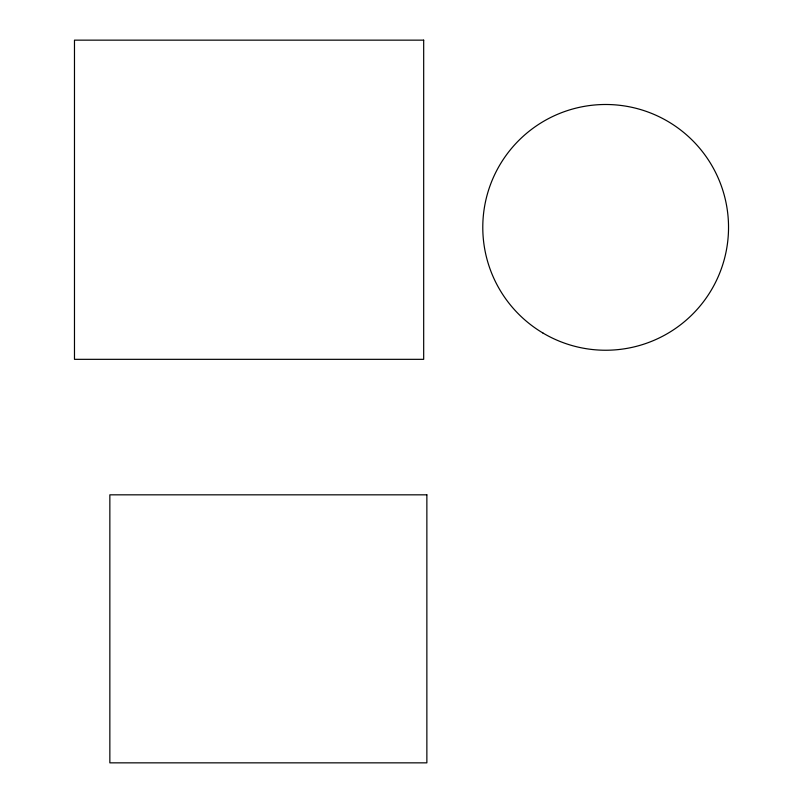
<?xml version="1.0" encoding="UTF-8"?>
<svg xmlns="http://www.w3.org/2000/svg" width="803" height="803" viewBox="0 0 803 803"><rect width="100%" height="100%" fill="white"/><g stroke="black" fill="none" stroke-linecap="round" stroke-linejoin="round"><path stroke-width="1.2" d="M423.683 40.15L74.478 40.15L74.478 359.332L423.683 359.332L423.683 40.15M426.865 494.829L109.85 494.829L109.85 762.85L426.865 762.85L426.865 494.829M542.938 333.024A122.869 122.869 0 0 0 728.522 228.855A122.869 122.869 0 0 0 545.518 120.219A122.869 122.869 0 0 0 542.938 333.024"/></g></svg>
